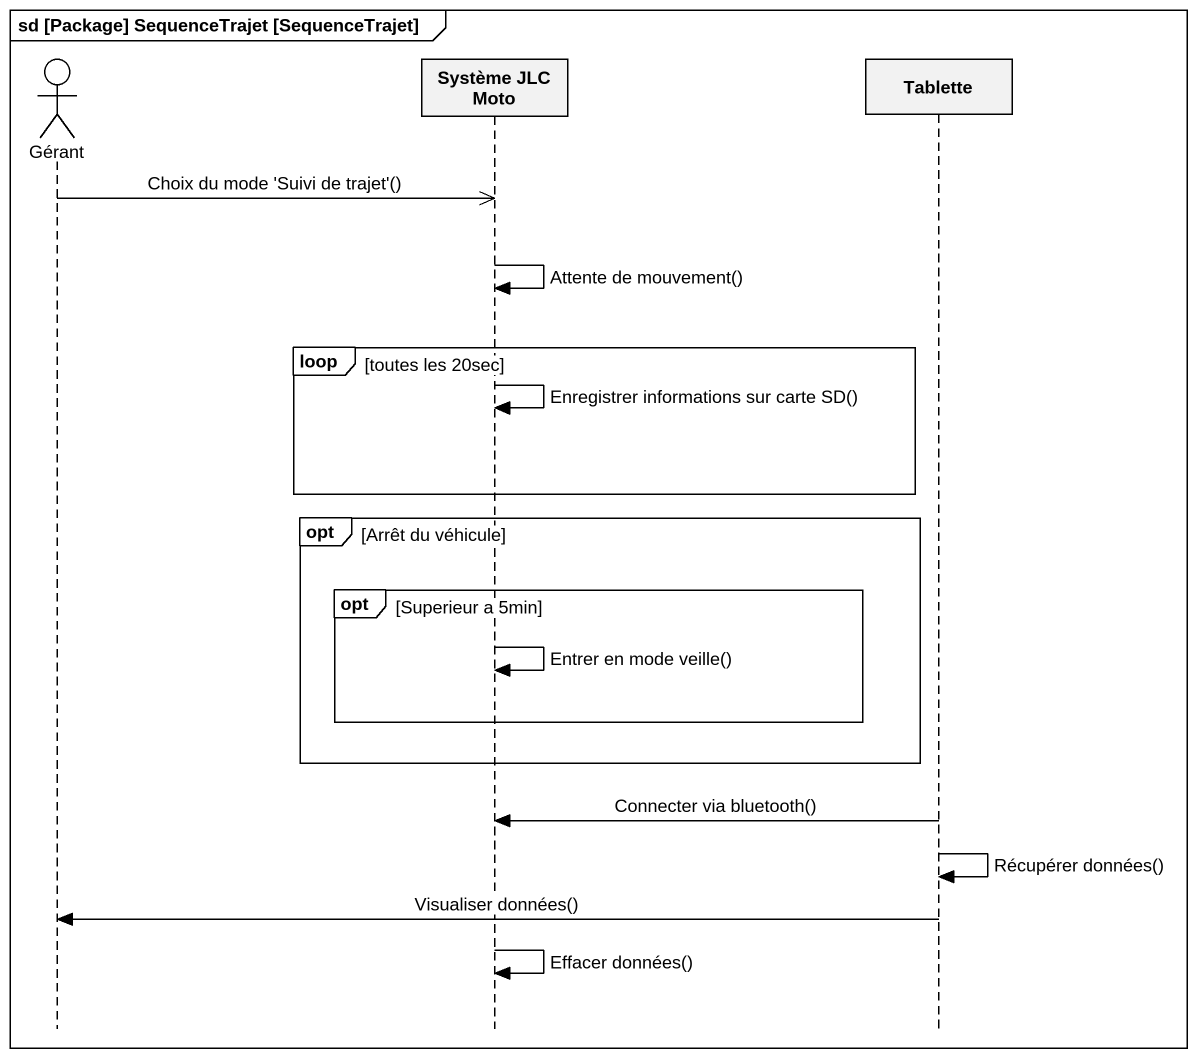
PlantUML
@startuml
mainframe sd [Package] SequenceTrajet [SequenceTrajet]
hide footbox
actor Gérant
participant "Système JLC Moto" as Système_JLC_Moto
participant Tablette

Gérant ->> Système_JLC_Moto : Choix du mode 'Suivi de trajet'()
Système_JLC_Moto -> Système_JLC_Moto : Attente de mouvement()
loop toutes les 20sec
  Système_JLC_Moto -> Système_JLC_Moto : Enregistrer informations sur carte SD()
end
opt Arrêt du véhicule
  opt Superieur a 5min
    Système_JLC_Moto -> Système_JLC_Moto : Entrer en mode veille()
  end
end
Tablette -> Système_JLC_Moto : Connecter via bluetooth()
Tablette -> Tablette : Récupérer données()
Tablette -> Gérant : Visualiser données()
Système_JLC_Moto -> Système_JLC_Moto : Effacer données()
@enduml
